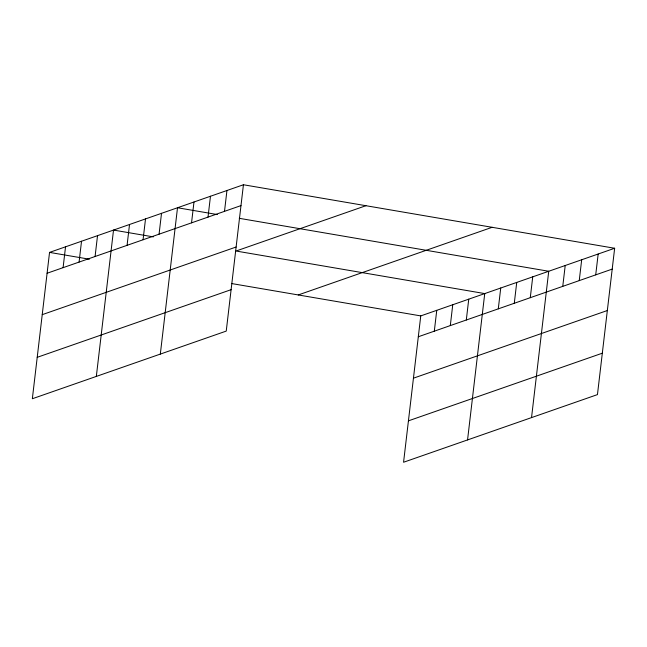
<?xml version="1.0" encoding="UTF-8"?>
<svg xmlns="http://www.w3.org/2000/svg" width="647" height="647" viewBox="0 0 647 647"><rect width="100%" height="100%" fill="white"/><g stroke="black" fill="none" stroke-linecap="round" stroke-linejoin="round"><path stroke-width="0.97" d="M243.434 184.751L49.544 252.395L32.35 398.738L226.24 331.094L243.434 184.751L614.65 248.262L597.456 394.605L403.566 462.249L420.76 315.906L614.65 248.262M63.091 267.664L65.541 246.814M79.088 262.084L81.53 241.234M95.077 256.503L97.527 235.654M96.33 376.417L113.524 230.073L153.363 236.883M127.071 245.342L129.521 224.485M143.068 239.762L145.518 218.904M159.065 234.182L161.515 213.324M160.319 354.095L177.513 207.744L217.343 214.561M191.536 222.851L193.987 201.993M208.019 217.101L210.469 196.251M224.501 211.351L226.951 190.501M434.307 331.175L436.757 310.325M450.304 325.595L452.754 304.745M466.301 320.014L468.752 299.165M467.555 439.928L484.74 293.584L236.026 251.028L365.935 205.706M498.287 308.854L500.738 288.004M514.284 303.273L516.735 282.424M530.281 297.693L532.732 276.843M531.535 417.606L548.729 271.263L239.261 218.314M562.761 286.362L565.211 265.513M579.243 280.612L581.685 259.762M595.717 274.862L598.168 254.012M47.094 273.244L240.983 205.6M42.225 314.66L236.115 247.017M37.219 357.322L231.108 289.678M298.259 294.943L492.149 227.299M418.31 336.755L612.199 269.112M413.449 378.171L607.339 310.528M408.435 420.841L602.325 353.197M49.544 252.395L89.383 259.204M231.723 283.564L420.76 315.906"/></g></svg>
